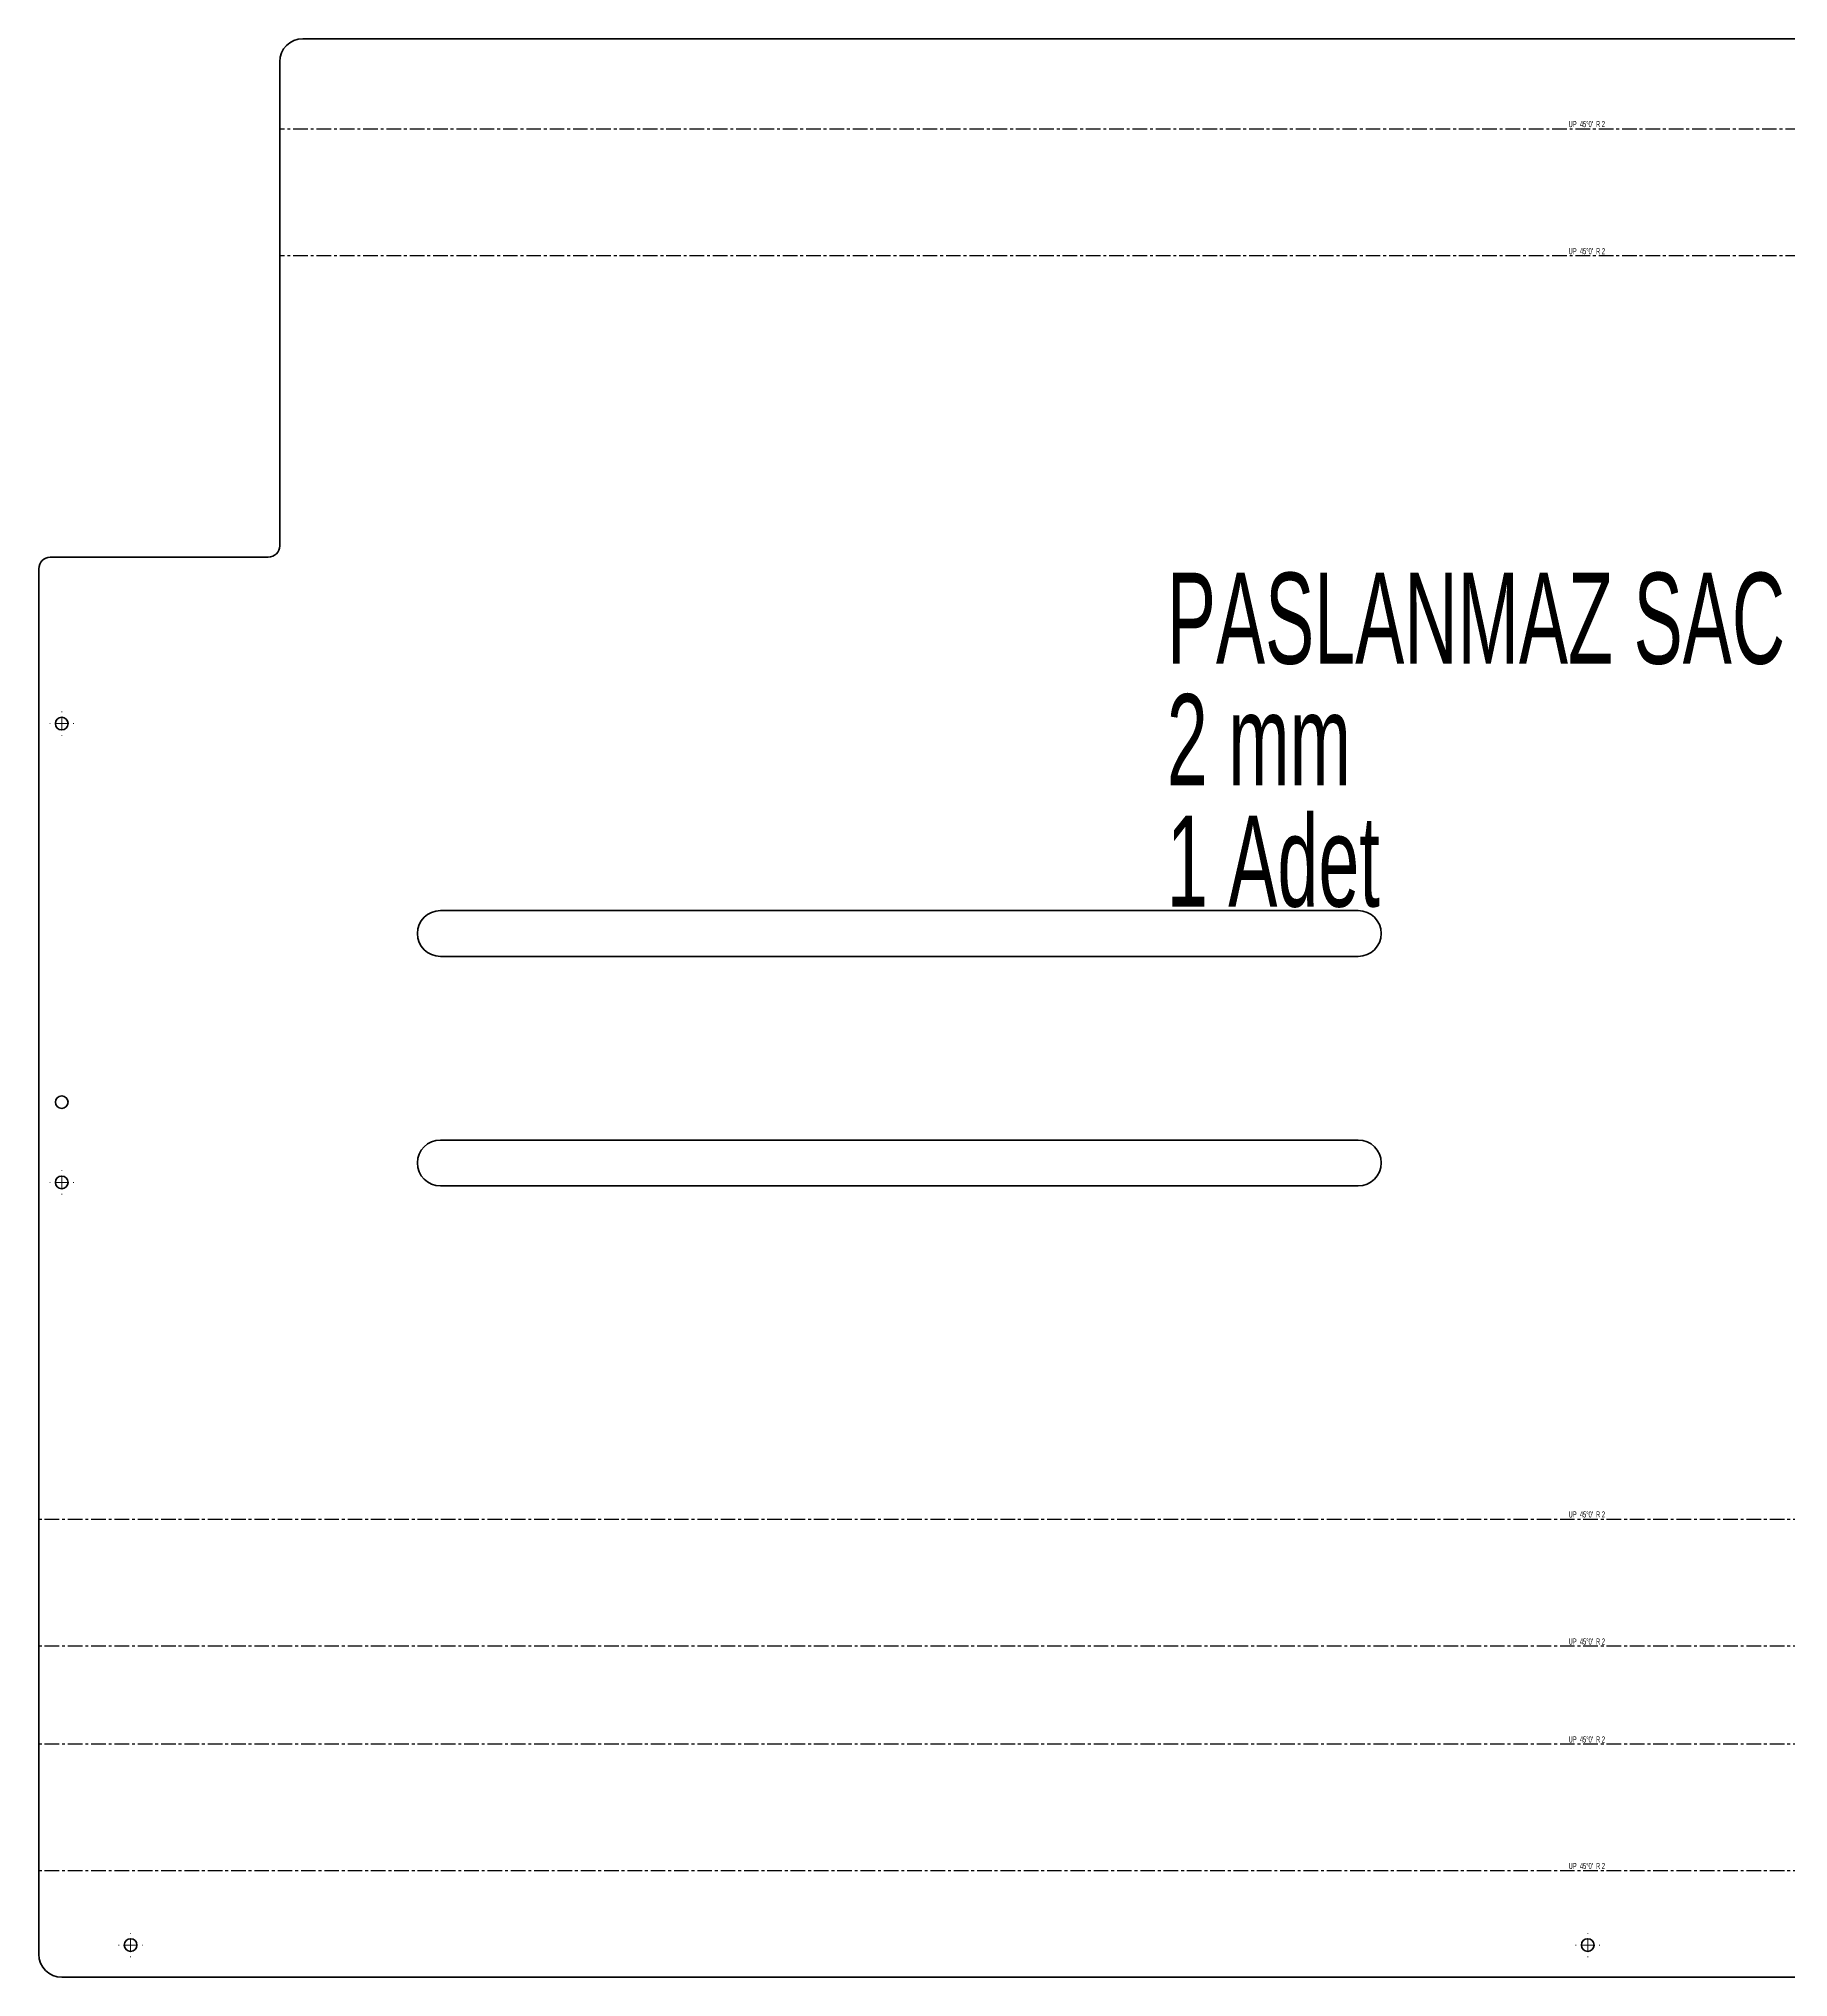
# Model space of a CAD drawing. Header units: millimetres. Extents: x -770 to 1373, y -1386 to 478.
# Drawn here: x 23 to 785, y -1386 to -542 of the extents above; entities that cross this region are included whole.
import ezdxf

# ---------------------------------------------------------------- set-up
doc = ezdxf.new("R2010")
doc.units = ezdxf.units.MM
doc.linetypes.add('CENTER', pattern=[10.16, 6.35, -1.27, 1.27, -1.27])
doc.styles.add('SLDTEXTSTYLE0', font='TXT', dxfattribs={"width": 0.605})
doc.styles.add('SLDTEXTSTYLE1', font='TXT', dxfattribs={"width": 0.5675})

# ---------------------------------------------------------------- blocks, each defined once
blk = doc.blocks.new('SW_CENTERMARKSYMBOL_4')
at = {"color": 0, "linetype": 'Continuous', "lineweight": 18}
for p, q in [((-5, 0), (-5.25, 0)), ((0, 0), (-2.5, 0)), ((0, 5), (0, 5.25)), ((0, 0), (0, 2.5)), ((0, 0), (0, -2.5)), ((0, 0), (2.5, 0)), ((5, 0), (5.25, 0)), ((0, -5), (0, -5.25))]:
    blk.add_line(p, q, dxfattribs=at)
blk = doc.blocks.new('SW_CENTERMARKSYMBOL_5')
at = {"color": 0, "linetype": 'Continuous', "lineweight": 18}
for p, q in [((-5, 0), (-5.25, 0)), ((0, 0), (-2.5, 0)), ((0, 5), (0, 5.25)), ((0, 0), (0, 2.5)), ((0, 0), (0, -2.5)), ((0, 0), (2.5, 0)), ((5, 0), (5.25, 0)), ((0, -5), (0, -5.25))]:
    blk.add_line(p, q, dxfattribs=at)
blk = doc.blocks.new('SW_CENTERMARKSYMBOL_9')
at = {"color": 0, "linetype": 'Continuous', "lineweight": 18}
for p, q in [((-5, 0), (-5.25, 0)), ((0, 0), (-2.5, 0)), ((0, 5), (0, 5.25)), ((0, 0), (0, 2.5)), ((0, 0), (0, -2.5)), ((0, 0), (2.5, 0)), ((5, 0), (5.25, 0)), ((0, -5), (0, -5.25))]:
    blk.add_line(p, q, dxfattribs=at)
blk = doc.blocks.new('SW_CENTERMARKSYMBOL_10')
at = {"color": 0, "linetype": 'Continuous', "lineweight": 18}
for p, q in [((-5, 0), (-5.25, 0)), ((0, 0), (-2.5, 0)), ((0, 5), (0, 5.25)), ((0, 0), (0, 2.5)), ((0, 0), (0, -2.5)), ((0, 0), (2.5, 0)), ((5, 0), (5.25, 0)), ((0, -5), (0, -5.25))]:
    blk.add_line(p, q, dxfattribs=at)

msp = doc.modelspace()

# ---------------------------------------------------------------- linework, layer by layer
at = {"color": 7, "linetype": 'Continuous', "lineweight": 35}
for p, q in [((1257.85, -541.58), (137.85, -541.58)), ((127.85, -551.58), (127.85, -762.53)), ((122.85, -767.53), (27.85, -767.53)), ((22.85, -772.53), (22.85, -1376.41)), ((597.85, -921.53), (197.85, -921.53)), ((197.85, -941.53), (597.85, -941.53)), ((597.85, -1021.53), (197.85, -1021.53)), ((197.85, -1041.53), (597.85, -1041.53)), ((1362.85, -1386.41), (32.85, -1386.41))]:
    msp.add_line(p, q, dxfattribs=at)
at = {"color": 7, "linetype": 'CENTER'}
for p, q in [((1267.85, -580.93), (127.85, -580.93)), ((1267.85, -636.18), (127.85, -636.18)), ((1372.85, -1186.87), (22.85, -1186.87)), ((1372.85, -1242.13), (22.85, -1242.13)), ((1372.85, -1284.81), (22.85, -1284.81)), ((1372.85, -1340.07), (22.85, -1340.07))]:
    msp.add_line(p, q, dxfattribs=at)
at = {"color": 7, "linetype": 'Continuous', "lineweight": 35}
for centre in [(32.85, -840.03), (32.85, -1005.03), (32.85, -1040.03), (62.85, -1372.41), (697.85, -1372.41)]:
    msp.add_circle(centre, 2.75, dxfattribs=at)
for centre, radius, start, end in [((137.85, -551.58), 10, 90, 180), ((27.85, -772.53), 5, 90, 180), ((122.85, -762.53), 5, 270, 0), ((197.85, -931.53), 10, 90, 270), ((597.85, -931.53), 10, 270, 90), ((197.85, -1031.53), 10, 90, 270), ((597.85, -1031.53), 10, 270, 90), ((32.85, -1376.41), 10, 180, 270)]:
    msp.add_arc(centre, radius, start, end, dxfattribs=at)

# ---------------------------------------------------------------- block references
at = {"color": 7, "linetype": 'Continuous', "lineweight": 18}
for name, p in [('SW_CENTERMARKSYMBOL_9', (32.85, -840.03)), ('SW_CENTERMARKSYMBOL_10', (32.85, -1040.03)), ('SW_CENTERMARKSYMBOL_5', (62.85, -1372.41)), ('SW_CENTERMARKSYMBOL_4', (697.85, -1372.41))]:
    msp.add_blockref(name, p, dxfattribs=at)

# ---------------------------------------------------------------- texts
at = {"color": 7, "linetype": 'Continuous', "lineweight": 18, "char_height": 2.6458, "attachment_point": 2, "style": 'SLDTEXTSTYLE1'}
for insert in [(697.47, -577.45), (697.47, -632.83), (697.47, -1183.4), (697.47, -1238.78), (697.47, -1281.47), (697.47, -1336.6)]:
    msp.add_mtext("UP  45°0'  R 2", dxfattribs=dict(at, insert=insert))
at = {"color": 7, "linetype": 'Continuous', "lineweight": 0, "attachment_point": 1, "style": 'SLDTEXTSTYLE0'}
for s, insert, char_height in [('PASLANMAZ SAC', (514.43, -774.3), 39.6875), ('2 mm', (514.43, -827.22), 39.688), ('1 Adet', (514.43, -880.13), 39.688)]:
    msp.add_mtext(s, dxfattribs=dict(at, insert=insert, char_height=char_height))

doc.saveas('drawing.dxf')
